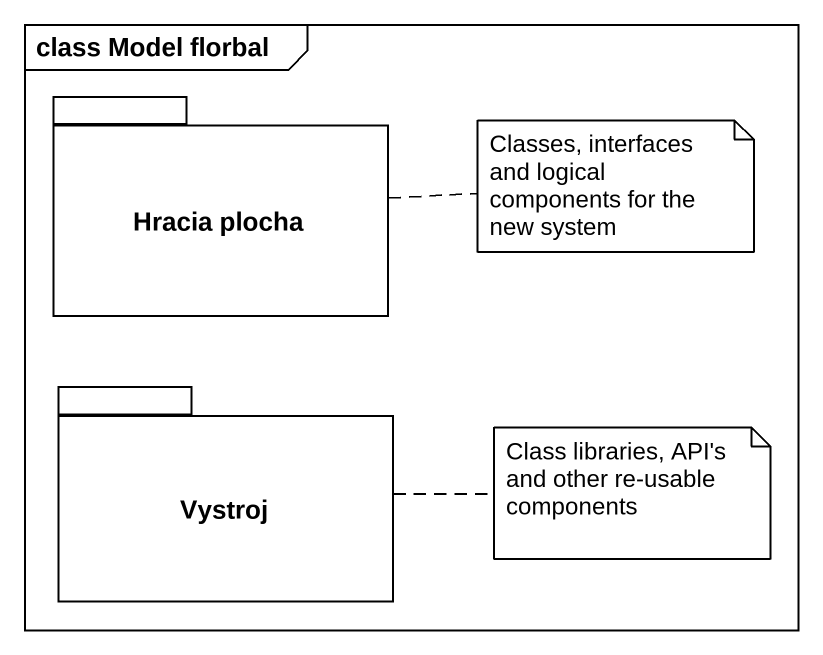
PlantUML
@startuml
mainframe class Model florbal
package "Hracia plocha" as Hracia_plocha {
}
package Vystroj {
}
note right of Hracia_plocha : Classes, interfaces and logical components for the new system
note right of Vystroj : Class libraries, API's and other re-usable components
@enduml
